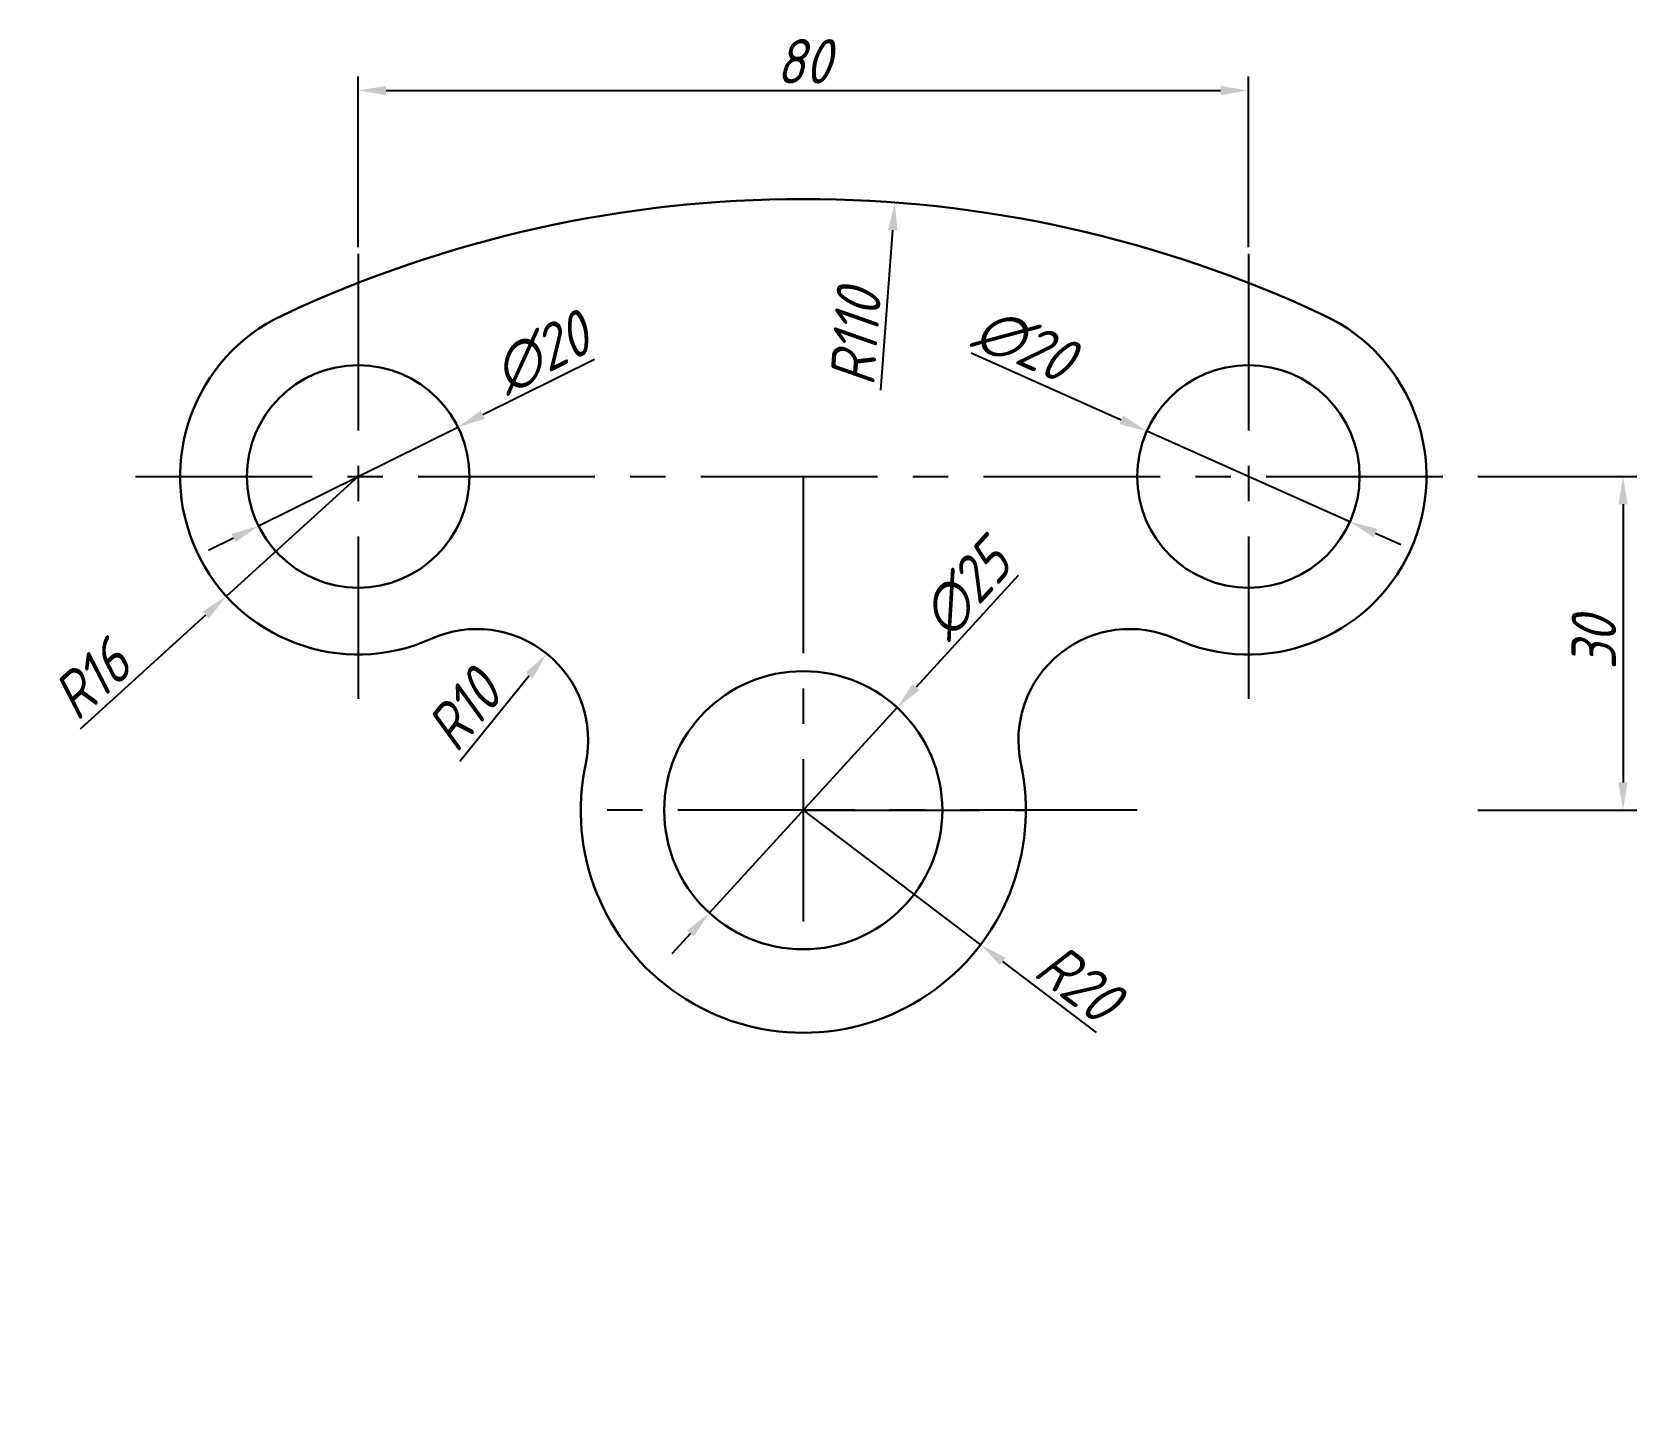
# Model space of a CAD drawing. Header units: millimetres. Extents: x 41 to 185, y -35 to 90.
import ezdxf

# ---------------------------------------------------------------- set-up
doc = ezdxf.new("R2010")
doc.units = ezdxf.units.MM
doc.header["$LTSCALE"] = 0.5
doc.linetypes.add('CENTER', pattern=[50.8, 31.75, -6.35, 6.35, -6.35])
doc.layers.add('中心线', color=1, linetype='CENTER')
doc.layers.add('尺寸', color=5, linetype='Continuous')
doc.layers.add('粗实线', color=250, linetype='Continuous', lineweight=30)
doc.styles.get("Standard").update_dxf_attribs({"font": 'gbeitc.shx', "height": 4, "bigfont": 'gbcbig.shx'})
doc.dimstyles.new('ISO-25', dxfattribs={"dimtxt": 2.5, "dimasz": 2.5, "dimexe": 1.25, "dimexo": 0.625, "dimtad": 1, "dimtxsty": 'Standard', "dimcen": 2.5, "dimadec": 0, "dimazin": 0, "dimtfac": 1, "dimtmove": 0, "dimatfit": 3, "dimfxl": 1, "dimarcsym": 0})

# ---------------------------------------------------------------- blocks, each defined once
blk = doc.blocks.new('*D6')
at = {"layer": 'Defpoints', "color": 0, "transparency": 16777216}
for p in [(150, 84.69), (70, 70), (150, 70)]:
    blk.add_point(p, dxfattribs=at)
at = {"layer": '尺寸', "color": 0, "lineweight": -2, "transparency": 16777216}
for p, q in [((70, 70.62), (70, 85.94)), ((150, 70.62), (150, 85.94)), ((72.5, 84.69), (147.5, 84.69))]:
    blk.add_line(p, q, dxfattribs=at)
at = {"layer": '尺寸', "color": 0, "transparency": 16777216}
for points in [[(72.5, 85.1), (72.5, 84.27), (70, 84.69)], [(147.5, 85.1), (147.5, 84.27), (150, 84.69)]]:
    blk.add_solid(points, dxfattribs=at)
at = {"layer": '尺寸', "color": 0, "transparency": 16777216, "insert": (110, 87.31), "char_height": 4, "attachment_point": 5}
blk.add_mtext('80', dxfattribs=at)
blk = doc.blocks.new('*D7')
at = {"layer": 'Defpoints', "color": 0, "transparency": 16777216}
for p in [(78.96, 54.44), (61.04, 45.56)]:
    blk.add_point(p, dxfattribs=at)
at = {"layer": '尺寸', "color": 0, "lineweight": -2, "transparency": 16777216}
for p, q in [((91.23, 60.51), (81.2, 55.55)), ((61.04, 45.56), (78.96, 54.44)), ((58.8, 44.45), (56.56, 43.34))]:
    blk.add_line(p, q, dxfattribs=at)
at = {"layer": '尺寸', "color": 0, "transparency": 16777216}
for points in [[(81.02, 55.92), (81.39, 55.17), (78.96, 54.44)], [(58.61, 44.83), (58.98, 44.08), (61.04, 45.56)]]:
    blk.add_solid(points, dxfattribs=at)
at = {"layer": '尺寸', "color": 0, "transparency": 16777216, "insert": (86.44, 61.07), "char_height": 4, "attachment_point": 5, "rotation": 26.3417}
blk.add_mtext('∅20', dxfattribs=at)
blk = doc.blocks.new('*D8')
at = {"layer": 'Defpoints', "color": 0, "transparency": 16777216}
for p in [(140.87, 54.07), (159.13, 45.93)]:
    blk.add_point(p, dxfattribs=at)
at = {"layer": '尺寸', "color": 0, "lineweight": -2, "transparency": 16777216}
for p, q in [((125.08, 61.11), (138.58, 55.09)), ((159.13, 45.93), (140.87, 54.07)), ((161.42, 44.91), (163.7, 43.89))]:
    blk.add_line(p, q, dxfattribs=at)
at = {"layer": '尺寸', "color": 0, "transparency": 16777216}
for points in [[(138.75, 55.47), (138.41, 54.71), (140.87, 54.07)], [(161.59, 45.29), (161.25, 44.53), (159.13, 45.93)]]:
    blk.add_solid(points, dxfattribs=at)
at = {"layer": '尺寸', "color": 0, "transparency": 16777216, "insert": (129.84, 61.86), "char_height": 4, "attachment_point": 5, "rotation": 335.9629}
blk.add_mtext('∅20', dxfattribs=at)
blk = doc.blocks.new('*D9')
at = {"layer": 'Defpoints', "color": 0, "transparency": 16777216}
for p in [(118.44, 29.22), (101.56, 10.78)]:
    blk.add_point(p, dxfattribs=at)
at = {"layer": '尺寸', "color": 0, "lineweight": -2, "transparency": 16777216}
for p, q in [((129.3, 41.1), (120.13, 31.07)), ((101.56, 10.78), (118.44, 29.22)), ((99.87, 8.93), (98.19, 7.09))]:
    blk.add_line(p, q, dxfattribs=at)
at = {"layer": '尺寸', "color": 0, "transparency": 16777216}
for points in [[(119.82, 31.35), (120.43, 30.79), (118.44, 29.22)], [(99.57, 9.21), (100.18, 8.65), (101.56, 10.78)]]:
    blk.add_solid(points, dxfattribs=at)
at = {"layer": '尺寸', "color": 0, "transparency": 16777216, "insert": (124.58, 39.82), "char_height": 4, "attachment_point": 5, "rotation": 47.544}
blk.add_mtext('∅25', dxfattribs=at)
blk = doc.blocks.new('*D10')
at = {"layer": 'Defpoints', "color": 0, "transparency": 16777216}
for p in [(86.95, 34.07), (80.67, 26.29)]:
    blk.add_point(p, dxfattribs=at)
at = {"layer": '尺寸', "color": 0, "lineweight": -2, "transparency": 16777216}
blk.add_line((79.15, 24.41), (85.38, 32.12), dxfattribs=at)
at = {"layer": '尺寸', "color": 0, "transparency": 16777216}
blk.add_solid([(85.06, 32.38), (85.7, 31.86), (86.95, 34.07)], dxfattribs=at)
at = {"layer": '尺寸', "color": 0, "transparency": 16777216, "insert": (79.44, 28.94), "char_height": 4, "attachment_point": 5, "rotation": 51.0602}
blk.add_mtext('R10', dxfattribs=at)
blk = doc.blocks.new('*D11')
at = {"layer": 'Defpoints', "color": 0, "transparency": 16777216}
for p in [(70, 50), (58.16, 39.24)]:
    blk.add_point(p, dxfattribs=at)
at = {"layer": '尺寸', "color": 0, "lineweight": -2, "transparency": 16777216}
for p, q in [((70, 50), (58.16, 39.24)), ((45.04, 27.32), (56.31, 37.56))]:
    blk.add_line(p, q, dxfattribs=at)
at = {"layer": '尺寸', "color": 0, "transparency": 16777216}
blk.add_solid([(56.03, 37.87), (56.59, 37.25), (58.16, 39.24)], dxfattribs=at)
at = {"layer": '尺寸', "color": 0, "transparency": 16777216, "insert": (45.98, 31.73), "char_height": 4, "attachment_point": 5, "rotation": 42.2522}
blk.add_mtext('R16', dxfattribs=at)
blk = doc.blocks.new('*D12')
at = {"layer": 'Defpoints', "color": 0, "transparency": 16777216}
for p in [(118.23, 74.63), (110, -35.06)]:
    blk.add_point(p, dxfattribs=at)
at = {"layer": '尺寸', "color": 0, "lineweight": -2, "transparency": 16777216}
blk.add_line((116.97, 57.76), (118.04, 72.13), dxfattribs=at)
at = {"layer": '尺寸', "color": 0, "transparency": 16777216}
blk.add_solid([(117.63, 72.17), (118.46, 72.1), (118.23, 74.63)], dxfattribs=at)
at = {"layer": '尺寸', "color": 0, "transparency": 16777216, "insert": (114.69, 62.48), "char_height": 4, "attachment_point": 5, "rotation": 85.7083}
blk.add_mtext('R110', dxfattribs=at)
blk = doc.blocks.new('*D13')
at = {"layer": 'Defpoints', "color": 0, "transparency": 16777216}
for p in [(170, 50), (170, 20), (183.67, 20)]:
    blk.add_point(p, dxfattribs=at)
at = {"layer": '尺寸', "color": 0, "lineweight": -2, "transparency": 16777216}
for p, q in [((170.63, 50), (184.92, 50)), ((183.67, 47.5), (183.67, 22.5)), ((170.63, 20), (184.92, 20))]:
    blk.add_line(p, q, dxfattribs=at)
at = {"layer": '尺寸', "color": 0, "transparency": 16777216}
for points in [[(183.25, 47.5), (184.08, 47.5), (183.67, 50)], [(183.25, 22.5), (184.08, 22.5), (183.67, 20)]]:
    blk.add_solid(points, dxfattribs=at)
at = {"layer": '尺寸', "color": 0, "transparency": 16777216, "insert": (181.04, 35), "char_height": 4, "attachment_point": 5, "rotation": 90}
blk.add_mtext('30', dxfattribs=at)
blk = doc.blocks.new('*D14')
at = {"layer": 'Defpoints', "color": 0, "transparency": 16777216}
for p in [(110, 20), (125.94, 7.91)]:
    blk.add_point(p, dxfattribs=at)
at = {"layer": '尺寸', "color": 0, "lineweight": -2, "transparency": 16777216}
for p, q in [((110, 20), (125.94, 7.91)), ((136.36, 0.01), (127.93, 6.4))]:
    blk.add_line(p, q, dxfattribs=at)
at = {"layer": '尺寸', "color": 0, "transparency": 16777216}
blk.add_solid([(128.18, 6.74), (127.68, 6.07), (125.94, 7.91)], dxfattribs=at)
at = {"layer": '尺寸', "color": 0, "transparency": 16777216, "insert": (134.73, 4.54), "char_height": 4, "attachment_point": 5, "rotation": 322.8248}
blk.add_mtext('R20', dxfattribs=at)

msp = doc.modelspace()

# ---------------------------------------------------------------- linework, layer by layer
at = {"layer": '中心线'}
for p, q in [((70, 70), (70, 30)), ((150, 70), (150, 30)), ((50, 50), (170, 50)), ((110, 50), (110, 10)), ((140, 20), (90, 20)), ((110, 20), (130, 20))]:
    msp.add_line(p, q, dxfattribs=at)
at = {"layer": '粗实线'}
for centre, radius in [((70, 50), 10), ((150, 50), 10), ((110, 20), 12.5)]:
    msp.add_circle(centre, radius, dxfattribs=at)
for centre, radius, start, end in [((110, -35.065), 110, 64.81566, 115.18434), ((70, 50), 16, 115.18434, 294.22063), ((150, 50), 16, 245.77937, 64.81566), ((80.667, 26.289), 10, 347.89969, 114.22063), ((139.333, 26.289), 10, 65.77937, 192.10031), ((110, 20), 20, 167.89969, 12.10031)]:
    msp.add_arc(centre, radius, start, end, dxfattribs=at)

# ---------------------------------------------------------------- dimensions: what is measured, and where the dimension line sits
at = {"layer": '尺寸'}
dim = msp.add_linear_dim(base=(150, 84.688), p1=(70, 70), p2=(150, 70), dimstyle='ISO-25', dxfattribs=at)
dim.commit()
dim.dimension.update_dxf_attribs({"geometry": '*D6', "text_midpoint": (110, 87.313)})
for center, mpoint, picture, middle in [((110, -35.065), (118.232, 74.627), '*D12', (117.306, 62.285)), ((70, 50), (58.157, 39.242), '*D11', (47.75, 29.788)), ((80.667, 26.289), (86.952, 34.067), '*D10', (81.478, 27.293))]:
    dim = msp.add_radius_dim(center=center, mpoint=mpoint, dimstyle='ISO-25', dxfattribs=at)
    dim.commit()
    dim.dimension.update_dxf_attribs({"geometry": picture, "text_midpoint": middle, "dimtype": 164})
for p1, p2, picture, middle in [((159.133, 45.927), (140.867, 54.073), '*D8', (128.773, 59.467)), ((61.038, 45.563), (78.962, 54.437), '*D7', (87.603, 58.716)), ((101.562, 10.778), (118.438, 29.222), '*D9', (126.517, 38.053))]:
    dim = msp.add_diameter_dim_2p(p1=p1, p2=p2, dimstyle='ISO-25', dxfattribs=at)
    dim.commit()
    dim.dimension.update_dxf_attribs({"geometry": picture, "text_midpoint": middle, "dimtype": 163})
dim = msp.add_linear_dim(base=(183.666, 20), p1=(170, 50), p2=(170, 20), angle=90, dimstyle='ISO-25', dxfattribs=at)
dim.commit()
dim.dimension.update_dxf_attribs({"geometry": '*D13', "text_midpoint": (181.041, 35)})
dim = msp.add_radius_dim(center=(110, 20), mpoint=(125.936, 7.915), dimstyle='ISO-25', dxfattribs=at)
dim.commit()
dim.dimension.update_dxf_attribs({"geometry": '*D14', "text_midpoint": (134.726, 4.543)})

doc.saveas('drawing.dxf')
